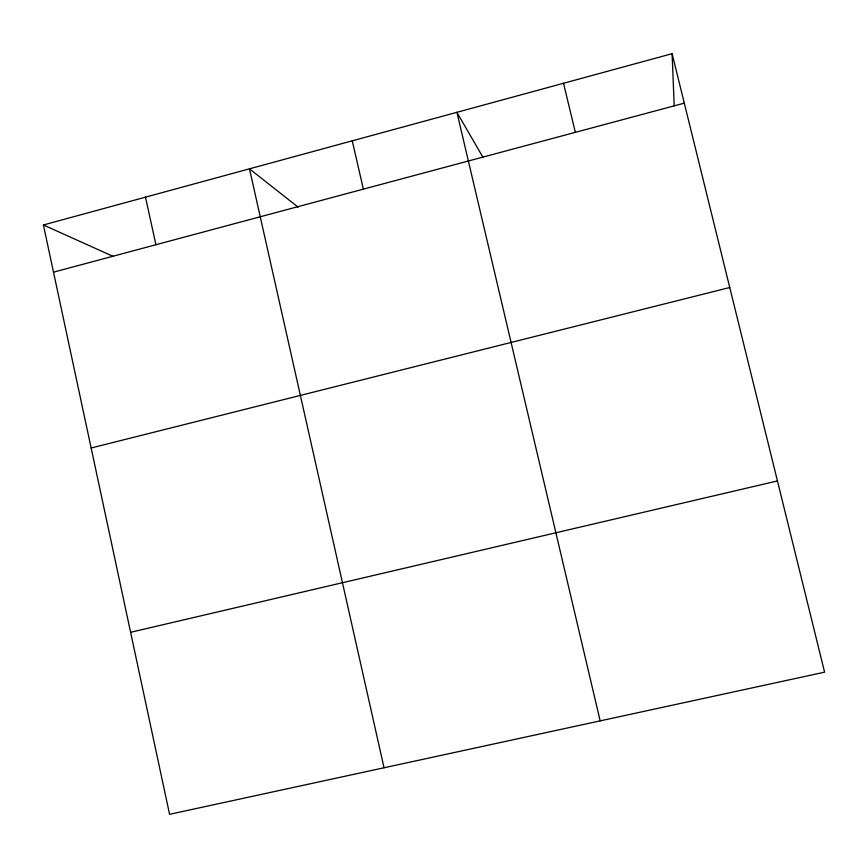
<?xml version="1.0" encoding="UTF-8"?>
<svg xmlns="http://www.w3.org/2000/svg" width="868" height="868" viewBox="0 0 868 868"><rect width="100%" height="100%" fill="white"/><g stroke="black" fill="none" stroke-linecap="round" stroke-linejoin="round"><path stroke-width="1.3" d="M43.4 224.975L672.103 53.686L824.6 672.168L169.575 814.314L43.4 224.975L113.404 256.494M53.501 272.172L684.299 103.151M91.151 447.996L729.749 287.503M130.601 632.295L777.446 480.937M298.158 207.181L249.474 168.826L384.036 767.768M482.879 157.173L456.915 112.308L600.168 720.874M563.516 83.263L575.343 132.348M352.256 140.822L363.366 189.148M145.488 197.155L155.925 244.733M672.103 53.686L674.208 105.907"/></g></svg>
